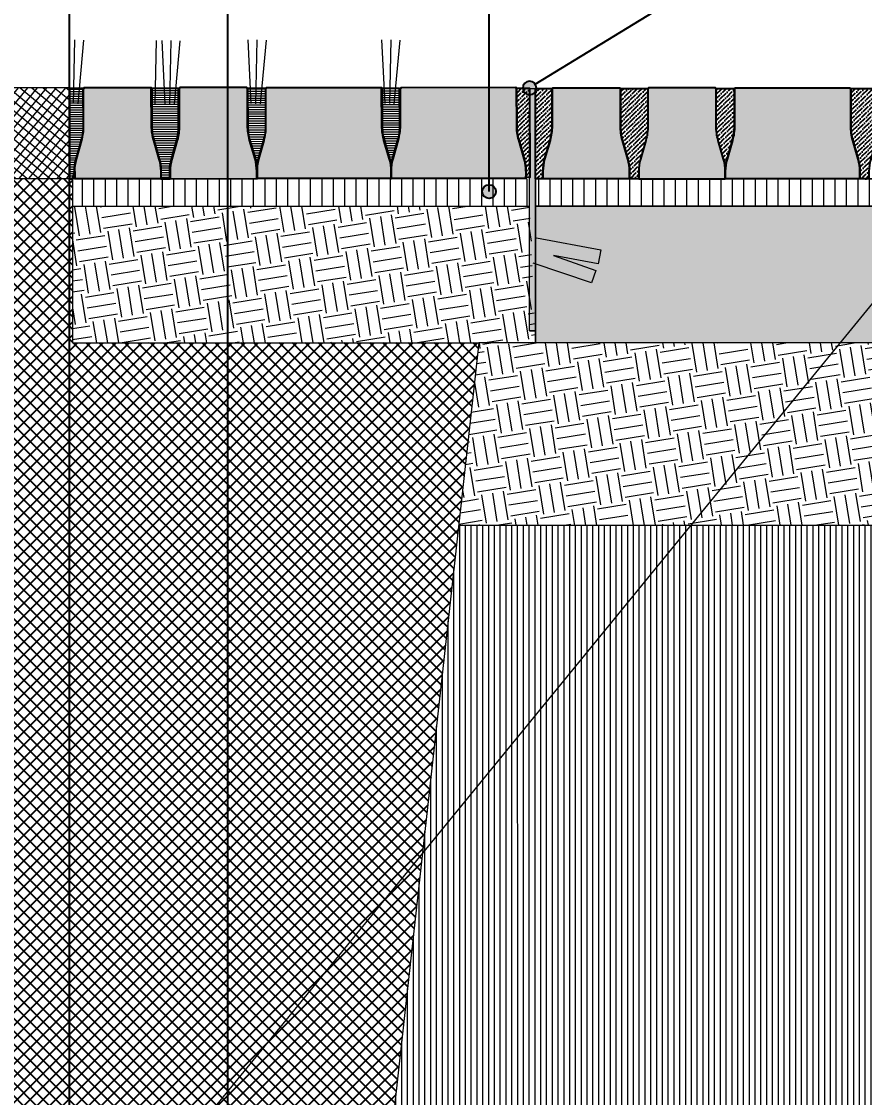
# Model space of a CAD drawing. Header units: metres. Extents: x -325 to 301, y -147 to 149.
# Drawn here: x 60.022 to 60.946, y 16.357 to 17.537 of the extents above; entities that cross this region are included whole.
import ezdxf

# ---------------------------------------------------------------- set-up
doc = ezdxf.new("R2010")
doc.units = ezdxf.units.M
doc.layers.get('Defpoints').update_dxf_attribs({"lineweight": 13})
doc.layers.add('-aux', color=50, linetype='Continuous', plot=False)
doc.layers.add('0-TX-1_25', color=7, linetype='Continuous', true_color=0x3f4f7f)
doc.layers.add('EIT_3 TR sorra', color=7, linetype='Continuous', true_color=0xd8ceb0)
for name, color, linetype, lineweight, true_color in [('03-TR-Paviment_05_Open Joint Precast Pavements', 7, 'Continuous', 5, 0xb3b3b3), ('3- TR terra vegetal', 7, 'Continuous', 0, 0xbea68e), ('3-TR sorra granitica', 7, 'Continuous', 0, 0xf2dac9), ('3-TR tot_u', 7, 'Continuous', 5, 0x787878)]:
    doc.layers.add(name, color=color, linetype=linetype, lineweight=lineweight, true_color=true_color)
for name, color, linetype, lineweight in [('1-CM', 7, 'Continuous', 0), ('1-L-GESPA', 64, 'Continuous', 0), ('2-metall', 5, 'Continuous', 0), ('3-TR Seleccionat', 44, 'Continuous', 0), ('3-TR Tot-u', 37, 'Continuous', 0), ('3-TR-recebo', 252, 'Continuous', 0)]:
    doc.layers.add(name, color=color, linetype=linetype, lineweight=lineweight)
doc.layers.add('1-L- kodolé', color=7, linetype='Continuous')
doc.layers.add('EIT_3 TR terra vegetal', color=45, linetype='Continuous')
doc.styles.get("Standard").update_dxf_attribs({"font": 'arial.ttf'})
doc.dimstyles.new('ISO-25', dxfattribs={"dimtxt": 0.1, "dimasz": 0.1, "dimexe": 0.1, "dimexo": 0.1, "dimgap": 0.1, "dimtad": 1, "dimdec": 0, "dimlfac": 100, "dimzin": 9, "dimtxsty": 'Standard', "dimblk": 'OBLIQUE', "dimcen": 0.1, "dimadec": 0, "dimazin": 0, "dimtfac": 1, "dimtdec": 0, "dimtmove": 0, "dimatfit": 3, "dimldrblk": 'OBLIQUE', "dimfxl": 1, "dimarcsym": 0})
pattern_1 = [(44.43254572231508, (37.50588101708466, -22.18370887877083), (0.001875725221223454, 0.006618718369032534), [0.008532812500000079, -0.001706562500000016, 0, -0.001706562500000016])]

# ---------------------------------------------------------------- blocks, each defined once
blk = doc.blocks.new('_Oblique')
at = {"color": 0, "lineweight": -2}
blk.add_line((-0.499999999995058, -0.4999999998130015), (0.500000000028669, 0.500000000163238), dxfattribs=at)
blk = doc.blocks.new('*D565')
at = {"layer": '0-TX-1_25', "color": 0, "lineweight": -2, "transparency": 16777216}
for p, q in [((61.63263577525849, 17.36427114414182), (61.75763577525849, 17.36427114414182)), ((61.73263577525849, 17.36427114414182), (61.7326357752585, 15.56427113885537)), ((61.6326357752585, 15.56427113885537), (61.7576357752585, 15.56427113885537))]:
    blk.add_line(p, q, dxfattribs=at)
at = {"layer": 'Defpoints', "color": 0, "transparency": 16777216}
for p in [(61.53270197163101, 17.36427114414182), (60.52166587073914, 15.56427113885537), (61.7326357752585, 15.56427113885537)]:
    blk.add_point(p, dxfattribs=at)
at = {"layer": '0-TX-1_25', "color": 0, "lineweight": -2, "transparency": 16777216, "xscale": 0.025, "yscale": 0.025, "zscale": 0.025}
for p, rotation in [((61.73263577525849, 17.36427114414182), 90), ((61.7326357752585, 15.56427113885537), 270)]:
    blk.add_blockref('_Oblique', p, dxfattribs=dict(at, rotation=rotation))
at = {"layer": '0-TX-1_25', "color": 0, "transparency": 16777216, "insert": (61.68976572068823, 16.46427114149857), "char_height": 0.035, "attachment_point": 5, "rotation": 90}
blk.add_mtext('180', dxfattribs=at)
blk = doc.blocks.new('PROFIL 150x1')
at = {"layer": '2-metall'}
blk.add_hatch(color=256, dxfattribs=at).paths.add_polyline_path([(-0.001601699274027979, 0.1500914678908742), (-0.0015560155734331, 0.003040451556444168), (-0.001541800043458608, -0.04672571921701518), (-0.006541800397352304, -0.04672571898417743), (-0.006601699627927005, 0.1500914678908956)])
blk.add_line((-0.006556021049611616, 2.32823538226512e-10), (-0.006556021049611616, 2.32823538226512e-10), dxfattribs=at)
for points in [[(-0.006541800397352304, -0.04672571898417743), (-0.001541800043458608, -0.04672571921701518), (-0.006541800397352304, -0.04672571898417743), (-0.006601699627927005, 0.1500914678908956), (-0.001601699274027979, 0.1500914678908742)], [(-0.0008637240705837712, 0.02882705953712161), (0.0511783968806423, 0.01924550171284523), (0.04907760591341059, 0.007835078885953806), (0.0130003770147642, 0.01447731517296091), (0.04728103350244339, 0.002497628843819655), (0.0437456612100604, -0.007619071064567606), (-0.003682120152738833, 0.008339710580607118)]]:
    blk.add_lwpolyline(points, dxfattribs=at)
blk = doc.blocks.new('POINT')
at = {"layer": '0-TX-1_25'}
h = blk.add_hatch(dxfattribs=at)
h.set_pattern_fill('ANGLE', color=256)
h.set_pattern_definition([(0, (-83.74681484067048, -12.72584030761209), (0, 6.985), [5.08, -1.905]), (90, (-83.74681484067048, -12.72584030761209), (-6.985, 4.277078946022131e-16), [5.08, -1.905])])
edge = h.paths.add_edge_path()
edge.add_arc((0, 0), 0.0075, 0, 360)
h = blk.add_hatch(color=256, dxfattribs=at)
h.dxf.hatch_style = 1
edge = h.paths.add_edge_path()
edge.add_arc((0, 0), 0.0075, 0, 360)
blk.add_circle((0, 0), 0.0075, dxfattribs=at)

msp = doc.modelspace()

# ---------------------------------------------------------------- hatches: boundary and pattern name
at = {"layer": '03-TR-Paviment_05_Open Joint Precast Pavements'}
h = msp.add_hatch(color=256, dxfattribs=at)
h.dxf.hatch_style = 1
edge = h.paths.add_edge_path()
edge.add_line((60.07968482608106, 17.36438126937827), (60.07967815148164, 17.37257704827502))
edge.add_arc((60.12809569160881, 17.37261647786704), 0.04841755618221565, 164.0476405904284, 180.0466597168177, ccw=False)
edge.add_line((60.08154266878914, 17.38592346148504), (60.08747241852662, 17.40666803182049))
edge.add_arc((60.03252843564937, 17.4223735386843), 0.05714459029746129, 344.0476377043027, 360.0466568305857)
edge.add_line((60.08967300700027, 17.42242007239405), (60.08963951713997, 17.46354533302134))
edge.add_line((60.08963951713997, 17.46354533302134), (60.09043672294517, 17.46354598314761))
edge.add_line((60.09043672294517, 17.46354598314761), (60.09043603465035, 17.46439005960846))
edge.add_line((60.09043603465035, 17.46439005960846), (60.16373380572148, 17.46444974783352))
edge.add_line((60.16373380572148, 17.46444974783352), (60.16373449122347, 17.46360566997341))
edge.add_line((60.16373449122347, 17.46360566997341), (60.16453169656072, 17.46360632289326))
edge.add_line((60.16453169656072, 17.46360632289326), (60.16456518595761, 17.42248105947162))
edge.add_arc((60.22170975564946, 17.42252759597907), 0.05714458864068628, 180.0466596370394, 196.0456787633221)
edge.add_line((60.16679142646399, 17.40673262429853), (60.17275495403312, 17.38599773585048))
edge.add_arc((60.12622366523705, 17.37261495345883), 0.04841755571655742, 0.046652596300418736, 16.045671722690315, ccw=False)
edge.add_line((60.17464120490345, 17.37265437703331), (60.17464787903455, 17.36445860139581))
edge.add_line((60.17464787903455, 17.36445860139581), (60.07968482608106, 17.36438126937827))
h = msp.add_hatch(color=256, dxfattribs=at)
h.dxf.hatch_style = 1
edge = h.paths.add_edge_path()
edge.add_line((60.27961092984576, 17.36454407679107), (60.27960425571315, 17.37273985429122))
edge.add_arc((60.23118671203837, 17.37270042620882), 0.04841755972861131, 0.04665792696915724, 16.04567705335799)
edge.add_line((60.27771800344509, 17.38608321403857), (60.27175447681032, 17.4068180987621))
edge.add_arc((60.32667280954314, 17.42261306925444), 0.05714459172141383, 180.0466575090175, 196.045676635299, ccw=False)
edge.add_line((60.26952823676883, 17.42256653486688), (60.26949474597684, 17.46369179595908))
edge.add_line((60.26949474597684, 17.46369179595908), (60.26869754156789, 17.46369114676528))
edge.add_line((60.26869754156789, 17.46369114676528), (60.26869685373948, 17.46453522229519))
edge.add_line((60.26869685373948, 17.46453522229519), (60.19539908406534, 17.46447553407127))
edge.add_line((60.19539908406534, 17.46447553407127), (60.19539977142922, 17.46363145714399))
edge.add_line((60.19539977142922, 17.46363145714399), (60.19460256655232, 17.46363081074378))
edge.add_line((60.19460256655232, 17.46363081074378), (60.19463605594923, 17.42250554732214))
edge.add_arc((60.13749148980227, 17.42245901265829), 0.05714458509429553, -15.952361334817624, 0.046657791464724596, ccw=False)
edge.add_line((60.19243546794011, 17.40675350814594), (60.18650571913771, 17.38600893315464))
edge.add_arc((60.23305874006895, 17.37270194811124), 0.04841755475826248, 164.0476383544275, 180.0466574808155)
edge.add_line((60.1846412013642, 17.3726625204099), (60.18464787642662, 17.36446674477315))
edge.add_line((60.18464787642662, 17.36446674477315), (60.27961092984576, 17.36454407679107))
h = msp.add_hatch(color=256, dxfattribs=at)
h.dxf.hatch_style = 1
edge = h.paths.add_edge_path()
edge.add_line((60.27961092984462, 17.36454407818806), (60.27960425571315, 17.37273985429122))
edge.add_arc((60.32802179299549, 17.37277928010178), 0.04841755333431598, 164.0476361183063, 180.0466552446954, ccw=False)
edge.add_line((60.28146877395271, 17.38608626657068), (60.28739852229209, 17.40683083830197))
edge.add_arc((60.23245453540643, 17.42253634065776), 0.05714459291253637, 344.0476431547718, 360.0466622810536)
edge.add_line((60.28959910936798, 17.42258287980573), (60.28956561857676, 17.4637081399666))
edge.add_line((60.28956561857676, 17.4637081399666), (60.2903628257793, 17.46370878962833))
edge.add_line((60.2903628257793, 17.46370878962833), (60.29036213794977, 17.46455286655523))
edge.add_line((60.29036213794977, 17.46455286655523), (60.41618796794126, 17.4646553331659))
edge.add_line((60.41618796794126, 17.4646553331659), (60.41618865390966, 17.46381125437484))
edge.add_line((60.41618865390966, 17.46381125437484), (60.4169858597118, 17.46381190822639))
edge.add_line((60.4169858597118, 17.46381190822639), (60.41701934957401, 17.42268664527079))
edge.add_arc((60.47416391949731, 17.42273318343516), 0.05714458887349487, 180.0466612981554, 196.0456804244378)
edge.add_line((60.41924559054603, 17.40693821009809), (60.42520911671856, 17.38620332118323))
edge.add_arc((60.37867782909338, 17.37282053050869), 0.04841755688069959, 0.04666239913979098, 16.045681525529915, ccw=False)
edge.add_line((60.42709536991718, 17.37285996236796), (60.42710204358299, 17.36466418626442))
edge.add_line((60.42710204358299, 17.36466418626442), (60.27961092984462, 17.36454407818806))
h = msp.add_hatch(color=256, dxfattribs=at)
h.dxf.hatch_style = 1
edge = h.paths.add_edge_path()
edge.add_line((60.42710204404857, 17.36466418636521), (60.4270953699171, 17.37285996246837))
edge.add_arc((60.47551290719943, 17.37289938827887), 0.04841755333430883, 164.0476361182428, 180.0466552446324, ccw=False)
edge.add_line((60.42895988815667, 17.38620637474783), (60.43488963649604, 17.40695094647912))
edge.add_arc((60.37994564961041, 17.42265644883496), 0.0571445929125149, 344.0476431547175, 360.0466622810002)
edge.add_line((60.43709022357194, 17.42270298798287), (60.4370567327807, 17.46382824814375))
edge.add_line((60.4370567327807, 17.46382824814375), (60.43785393998326, 17.46382889780548))
edge.add_line((60.43785393998326, 17.46382889780548), (60.43785325215372, 17.46467297473238))
edge.add_line((60.43785325215372, 17.46467297473238), (60.56367908214521, 17.46477544134305))
edge.add_line((60.56367908214521, 17.46477544134305), (60.5636797681136, 17.46393136255199))
edge.add_line((60.5636797681136, 17.46393136255199), (60.56447697391577, 17.46393201640354))
edge.add_line((60.56447697391577, 17.46393201640354), (60.56451046377795, 17.42280675344794))
edge.add_arc((60.62165503370127, 17.42285329161236), 0.05714458887350202, 180.0466612982053, 196.0456804244877)
edge.add_line((60.56673670474999, 17.40705831827524), (60.57270023092251, 17.38632342936038))
edge.add_arc((60.52616894329733, 17.37294063868584), 0.04841755688069959, 0.04666239913979098, 16.045681525529915, ccw=False)
edge.add_line((60.57458648412113, 17.37298007054511), (60.57459315778695, 17.36478429444157))
edge.add_line((60.57459315778695, 17.36478429444157), (60.42710204404857, 17.36466418636521))
h = msp.add_hatch(color=256, dxfattribs=at)
h.dxf.hatch_style = 1
edge = h.paths.add_edge_path()
edge.add_line((60.59328316764903, 17.36427113701788), (60.59328316718337, 17.37246691863252))
edge.add_arc((60.64170072336559, 17.37246691998435), 0.04841755618221556, 164.0009824733315, 180.0000015997192, ccw=False)
edge.add_line((60.59515855235976, 17.38581180907054), (60.60110519321633, 17.40655154370902))
edge.add_arc((60.54617401814298, 17.42230178832061), 0.05714459029745467, 344.0009795872418, 359.999998713525)
edge.add_line((60.60331860844043, 17.42230178703753), (60.60331860844043, 17.46342706130085))
edge.add_line((60.60331860844043, 17.46342706130085), (60.60411581451071, 17.46342706223217))
edge.add_line((60.60411581451071, 17.46342706223217), (60.60411581357938, 17.46427113897366))
edge.add_line((60.60411581357938, 17.46427113897366), (60.67741360895333, 17.46427113804234))
edge.add_line((60.67741360895333, 17.46427113804234), (60.67741360709068, 17.46342705990387))
edge.add_line((60.67741360709068, 17.46342705990387), (60.6782108126953, 17.46342706362916))
edge.add_line((60.6782108126953, 17.46342706362916), (60.67821081222964, 17.42230178657187))
edge.add_arc((60.73535540087031, 17.42230178808778), 0.05714458864067497, 180.0000015199217, 195.999020646205)
edge.add_line((60.68042422745374, 17.40655154370902), (60.68637086784464, 17.38581180581091))
edge.add_arc((60.63982869637316, 17.37246692003828), 0.04841755571655446, -5.520878687548247e-06, 15.999013605509106, ccw=False)
edge.add_line((60.68824625208971, 17.37246691537289), (60.68824625208971, 17.36427113701788))
edge.add_line((60.68824625208971, 17.36427113701788), (60.59328316764903, 17.36427113701788))
h = msp.add_hatch(color=256, dxfattribs=at)
h.dxf.hatch_style = 1
edge = h.paths.add_edge_path()
edge.add_line((60.79320933770386, 17.36427113701788), (60.79320933770386, 17.37246691723553))
edge.add_arc((60.74479177797526, 17.37246691739625), 0.04841755972859829, 359.9999998098077, 375.9990189361975)
edge.add_line((60.79133395206181, 17.38581180860487), (60.78538731260223, 17.4065515427777))
edge.add_arc((60.84031848956518, 17.42230178596534), 0.05714459172140343, 179.9999993918654, 195.9990185181483, ccw=False)
edge.add_line((60.78317389784378, 17.42230178657187), (60.78317389691246, 17.46342706130085))
edge.add_line((60.78317389691246, 17.46342706130085), (60.78237669223917, 17.46342706130085))
edge.add_line((60.78237669223917, 17.46342706130085), (60.78237669177351, 17.46427113711102))
edge.add_line((60.78237669177351, 17.46427113711102), (60.70907889779654, 17.46427113804234))
edge.add_line((60.70907889779654, 17.46427113804234), (60.70907889779654, 17.46342706083519))
edge.add_line((60.70907889779654, 17.46342706083519), (60.70828169265759, 17.46342706362916))
edge.add_line((60.70828169265759, 17.46342706362916), (60.70828169219193, 17.42230178657187))
edge.add_arc((60.65113710709764, 17.42230178689666), 0.05714458509429221, 344.00098054806637, 359.99999967434803, ccw=False)
edge.add_line((60.70606827743349, 17.40655154464034), (60.70012163750825, 17.38581180534525))
edge.add_arc((60.74666380662446, 17.37246691483512), 0.0484175547582661, 164.0009802372314, 179.9999993636194)
edge.add_line((60.69824625186619, 17.37246691537289), (60.69824625279752, 17.36427113701788))
edge.add_line((60.69824625279752, 17.36427113701788), (60.79320933770386, 17.36427113701788))
h = msp.add_hatch(color=256, dxfattribs=at)
h.dxf.hatch_style = 1
edge = h.paths.add_edge_path()
edge.add_line((60.79320933770386, 17.36427113841487), (60.79320933770386, 17.37246691723553))
edge.add_arc((60.84162689103817, 17.37246691480815), 0.04841755333431769, 164.000978001127, 179.9999971275153, ccw=False)
edge.add_line((60.79508472381157, 17.38581180674223), (60.80103136327115, 17.4065515427777))
edge.add_arc((60.74610018418575, 17.42230178288461), 0.05714459291252155, 344.0009850376242, 360.0000041639071)
edge.add_line((60.80324477709827, 17.42230178703753), (60.80324477616695, 17.46342706083519))
edge.add_line((60.80324477616695, 17.46342706083519), (60.80404198363421, 17.46342706130085))
edge.add_line((60.80404198363421, 17.46342706130085), (60.80404198316855, 17.464271138508))
edge.add_line((60.80404198316855, 17.464271138508), (60.929867854882, 17.46427114037064))
edge.add_line((60.929867854882, 17.46427114037064), (60.92986785348502, 17.46342706130085))
edge.add_line((60.92986785348502, 17.46342706130085), (60.9306650595553, 17.46342706595746))
edge.add_line((60.9306650595553, 17.46342706595746), (60.9306650595553, 17.42230178936584))
edge.add_arc((60.9878096484288, 17.42230179253853), 0.05714458887350569, 180.0000031810847, 195.999022307368)
edge.add_line((60.93287847524506, 17.40655154650299), (60.93882511423898, 17.38581180813921))
edge.add_arc((60.89228294393165, 17.37246691408269), 0.04841755688070742, 4.282015709122788e-06, 15.999023408403389, ccw=False)
edge.add_line((60.94070050081235, 17.37246691770119), (60.94070050034669, 17.36427113888053))
edge.add_line((60.94070050034669, 17.36427113888053), (60.79320933770386, 17.36427113841487))
at = {"layer": '3- TR terra vegetal'}
h = msp.add_hatch(dxfattribs=at)
h.set_pattern_fill('_USER', color=256, scale=0.0025, angle=-18.20445689477927, style=0, pattern_type=0)
h.set_pattern_definition([(0.07158571544179061, (12.59023360233286, 49.31822610849864), (-3.123515266994169e-06, 0.002499998048729713), [])])
edge = h.paths.add_edge_path()
edge.add_line((60.08022346867244, 17.36427107237629), (60.08015960182991, 17.37246660206816))
edge.add_arc((60.12857569004115, 17.37284391740694), 0.04841755843228265, 164.4474882150199, 180.4465073411309, ccw=False)
edge.add_line((60.08193093452599, 17.38582570262603), (60.08771577065806, 17.40661115402705))
edge.add_arc((60.03266352769869, 17.42193284432039), 0.05714458546793766, 344.4474860637488, 360.4465051899671)
edge.add_line((60.08980637796219, 17.42237816674984), (60.08948586562644, 17.46350568829454))
edge.add_line((60.08948586562644, 17.46350568829454), (60.07431886637814, 17.46334927825606))
edge.add_line((60.07431886637814, 17.46334927825606), (60.07431886637814, 17.42146131165319))
edge.add_line((60.07431886637814, 17.42146131165319), (60.07431886637814, 17.36427113885536))
edge.add_line((60.07431886637814, 17.36427113885536), (60.0774967267141, 17.36427113885536))
edge.add_line((60.0774967267141, 17.36427113885536), (60.08015960322689, 17.37246660486213))
edge.add_line((60.08015960322689, 17.37246660486213), (60.0802234691381, 17.36427107144496))
h = msp.add_hatch(dxfattribs=at)
h.set_pattern_fill('_USER', color=256, scale=0.0025, angle=-18.20445689477927, style=0, pattern_type=0)
h.set_pattern_definition([(0.07158571544179061, (12.39108361048156, 49.31903707288681), (-3.123515266994169e-06, 0.002499998048729713), [])])
edge = h.paths.add_edge_path()
edge.add_line((60.17441350927572, 17.36427113885536), (60.18441320311274, 17.36434906773745))
edge.add_line((60.18441320311274, 17.36434906773745), (60.18434933580454, 17.37254459789499))
edge.add_arc((60.23276542046939, 17.37292191442489), 0.04841755489528284, 164.4474896572124, 180.4465087833238, ccw=False)
edge.add_line((60.18612066803496, 17.38590369752153), (60.19190550509836, 17.40668914799123))
edge.add_arc((60.13685325882543, 17.42201083875023), 0.05714458878502506, 344.4474865047378, 360.4465056309556)
edge.add_line((60.19399611240249, 17.42245616164535), (60.1936756005324, 17.4635836836557))
edge.add_line((60.1936756005324, 17.4635836836557), (60.16360563466321, 17.46334934473514))
edge.add_line((60.16360563466321, 17.46334934473514), (60.16392614839594, 17.4222218213278))
edge.add_arc((60.2210690008569, 17.42266714005264), 0.05714458763646181, 180.4465014584985, 196.4455205848102)
edge.add_line((60.16626223510127, 17.4064893057245), (60.17237031560387, 17.38579653861477))
edge.add_arc((60.12593356195077, 17.37208935431525), 0.04841754838134239, 0.44650832830342324, 16.44552745451631, ccw=False)
edge.add_line((60.17434964010488, 17.37246667040988), (60.17441350927572, 17.36427113885536))
edge.add_line((60.17441350927572, 17.36427113885536), (60.18441320311274, 17.36434906773745))
h = msp.add_hatch(dxfattribs=at)
h.set_pattern_fill('_USER', color=256, scale=0.0025, angle=-18.20445689477927, style=0, pattern_type=0)
h.set_pattern_definition([(0.07158571544179061, (12.39030743460634, 49.31814747522148), (-3.123515266994169e-06, 0.002499998048729713), [])])
edge = h.paths.add_edge_path()
edge.add_line((60.28014963639896, 17.36419243909913), (60.28008576955642, 17.37238796879101))
edge.add_arc((60.32850185776766, 17.37276528412979), 0.04841755843228265, 164.4474882150199, 180.4465073411309, ccw=False)
edge.add_line((60.2818571022525, 17.38574706934887), (60.28764193838458, 17.4065325207499))
edge.add_arc((60.23258969542521, 17.42185421104324), 0.05714458546793766, 344.4474860637488, 360.4465051899671)
edge.add_line((60.28973254568871, 17.42229953347269), (60.28941203335296, 17.46342705501738))
edge.add_line((60.28941203335296, 17.46342705501738), (60.26934176411476, 17.46327064497891))
edge.add_line((60.26934176411476, 17.46327064497891), (60.2696622764505, 17.4221431225029))
edge.add_arc((60.32680513126673, 17.42258844596524), 0.05714459002858065, 180.4465061899902, 196.4455253163019)
edge.add_line((60.27199836455281, 17.40641060643393), (60.27810644552108, 17.38571783978987))
edge.add_arc((60.23166969233364, 17.37201065217678), 0.04841754887281242, 0.44651224504997344, 16.445531371262916, ccw=False)
edge.add_line((60.28008577095341, 17.37238797158498), (60.28014963686462, 17.36419243816781))
h = msp.add_hatch(dxfattribs=at)
h.set_pattern_fill('_USER', color=256, scale=0.0025, angle=-18.20445689477927, style=0, pattern_type=0)
h.set_pattern_definition([(0.07158571544179061, (12.2435893134726, 49.31822617011639), (-3.123515266994169e-06, 0.002499998048729713), [])])
edge = h.paths.add_edge_path()
edge.add_line((60.4268677575327, 17.36427113399404), (60.42680389069017, 17.37246666368592))
edge.add_arc((60.47521997890141, 17.3728439790247), 0.04841755843228265, 164.4474882150199, 180.4465073411309, ccw=False)
edge.add_line((60.42857522338625, 17.38582576424378), (60.43436005951833, 17.40661121564481))
edge.add_arc((60.37930781655896, 17.42193290593815), 0.05714458546793766, 344.4474860637488, 360.4465051899671)
edge.add_line((60.43645066682245, 17.4223782283676), (60.4361301544867, 17.46350574991229))
edge.add_line((60.4361301544867, 17.46350574991229), (60.4160598852485, 17.46334933987382))
edge.add_line((60.4160598852485, 17.46334933987382), (60.41638039758425, 17.4222218173978))
edge.add_arc((60.47352325240048, 17.42266714086015), 0.05714459002858065, 180.4465061899902, 196.4455253163019)
edge.add_line((60.41871648568656, 17.40648930132884), (60.42482456665482, 17.38579653468478))
edge.add_arc((60.37838781346738, 17.37208934707169), 0.04841754887281242, 0.44651224504997344, 16.445531371262916, ccw=False)
edge.add_line((60.42680389208715, 17.37246666647989), (60.42686775799837, 17.36427113306272))
at = {"layer": '3-TR Seleccionat'}
h = msp.add_hatch(dxfattribs=at)
h.set_pattern_fill('ANSI31', color=256, scale=0.002, angle=225, style=0)
h.set_pattern_definition([(270, (441135.4898895554, -650819.6021622175), (-0.00635, -1.734723475976807e-18), [])])
h.paths.add_polyline_path([(60.52180180626327, 14.41257903315763), (60.32221376611822, 15.36427113885536), (59.56642396737379, 15.36427113885536), (59.38266825356121, 16.98427083487943), (58.53270197163095, 16.98427061816373), (58.532701971631, 14.41257903387647)])
h.paths.add_polyline_path([(60.50100650348233, 16.9842711200621), (60.32221376611822, 15.36427113885536), (60.5230797015284, 14.41257903356623), (61.53270192698172, 14.41257903346787), (61.53270201628024, 16.98427133807399)])
at = {"layer": '3-TR sorra granitica'}
h = msp.add_hatch(dxfattribs=at)
h.set_pattern_fill('LINE', color=256, scale=0.09999999999999998, angle=54.35352778411538, style=0)
h.set_pattern_definition([(90.00000002286345, (81.80115206051148, 225.519919708457), (-0.0125, -4.988090669677536e-12), [])])
h.paths.add_polyline_path([(61.53270197163094, 17.36427133883645), (61.53270197163094, 17.33427133807398), (60.07749672648127, 17.33427114714821), (60.07749672694693, 17.36427131676314)])
at = {"layer": '3-TR Tot-u'}
h = msp.add_hatch(dxfattribs=at)
h.set_pattern_fill('EARTH', color=256, scale=0.005, angle=-80.8247561036608)
h.set_pattern_definition([(279.1752438963392, (-140.939179341122, -31.98841789999635), (0.03640645211205976, -0.02628108149624554), [0.03175, -0.03175]), (279.1752438963392, (-140.9274254285705, -31.98651939300589), (0.03640645211205976, -0.02628108149624554), [0.03175, -0.03175]), (279.1752438963392, (-140.9156715160189, -31.98462088601542), (0.03640645211205976, -0.02628108149624554), [0.03175, -0.03175]), (9.175243896339197, (-140.9111207095049, -31.98790602120245), (0.02628108149624554, 0.03640645211205976), [0.03175, -0.03175]), (9.175243896339197, (-140.9092222025145, -31.99965993375402), (0.02628108149624554, 0.03640645211205976), [0.03175, -0.03175]), (9.175243896339197, (-140.907323695524, -32.01141384630557), (0.02628108149624554, 0.03640645211205976), [0.03175, -0.03175])])
h.paths.add_polyline_path([(60.39443024121023, 17.1842714149396), (60.58531886858863, 17.1842711256909), (60.57856135325682, 17.3342711364159), (60.0774967267141, 17.33427113885536), (60.0774967267141, 17.18427113707796)])
h = msp.add_hatch(dxfattribs=at)
h.set_pattern_fill('EARTH', color=256, scale=0.005, angle=-80.8247561036608)
h.set_pattern_definition([(279.1752438963392, (-140.5758300875306, -32.1884179170122), (0.03640645211205976, -0.02628108149624554), [0.03175, -0.03175]), (279.1752438963392, (-140.564076174979, -32.18651941002175), (0.03640645211205976, -0.02628108149624554), [0.03175, -0.03175]), (279.1752438963392, (-140.5523222624275, -32.18462090303127), (0.03640645211205976, -0.02628108149624554), [0.03175, -0.03175]), (9.175243896339197, (-140.5477714559134, -32.1879060382183), (0.02628108149624554, 0.03640645211205976), [0.03175, -0.03175]), (9.175243896339197, (-140.545872948923, -32.19965995076987), (0.02628108149624554, 0.03640645211205976), [0.03175, -0.03175]), (9.175243896339197, (-140.5439744419325, -32.21141386332143), (0.02628108149624554, 0.03640645211205976), [0.03175, -0.03175])])
h.paths.add_polyline_path([(60.7577794948017, 16.98427139792375), (61.53270203538042, 16.98427155045707), (61.53270190788146, 17.18427112569092), (60.52307970152974, 17.1842711256909), (60.50100651585782, 16.9842711200621)])
at = {"layer": '3-TR tot_u'}
h = msp.add_hatch(dxfattribs=at)
h.set_pattern_fill('AR-CONC', color=256, scale=0.0002, angle=90.26641431039367)
h.set_pattern_definition([(140.2664143103937, (-4.286128233176228, -4.596159092687426), (0.003018358551071247, 0.03645136258436954), [0.00381, -0.04191]), (85.26641431039367, (-4.286128233176228, -4.596159092687426), (-0.03817818106754276, -0.007226282933233686), [0.003048, -0.033528116834]), (190.7178590103937, (-4.285876703977277, -4.593121488891931), (-0.03515982095845395, 0.02922507956224307), [0.00323800176, -0.03561804892000001]), (136.4506143103937, (-4.296288123343249, -4.596206334555202), (0.00815628255818146, 0.05425431968784703), [0.005715, -0.062865]), (186.9019719203937, (-4.295608438576886, -4.591685145288121), (-0.04970546584793135, 0.04725021761608914), [0.004857004628, -0.053427121632]), (81.45056548039366, (-4.296288123343249, -4.596206334555202), (-0.04970546584550613, 0.04725021761879526), [0.004571993414, -0.050291946384]), (111.2664143103937, (-4.293771771735382, -4.591114579004747), (0.02031182351307306, 0.03041765279537408), [0.00381, -0.04191]), (56.2664143103937, (-4.293771771735382, -4.591114579004747), (-0.03689466829018208, 0.01218898497184377), [0.003048, -0.033528]), (161.7178593103937, (-4.292079119765739, -4.588579774606238), (-0.01658284496692729, 0.04260663769872181), [0.003238001759999999, -0.03561798751999998]), (127.7664143103937, (-4.286128233176228, -4.596159092687426), (-0.01691369723239765, 0.0005390813352213942), [0, -0.0331216, 0, -0.034036, 0, -0.033655]), (97.76641431039367, (-4.286128233176228, -4.596159092687426), (-0.02009803784807661, 0.01327062430379522), [0, -0.0194056, 0, -0.0323596, 0, -0.012827]), (57.76641431039366, (-4.286075558493658, -4.607487370223654), (0.001019642850235293, 0.02712315336894964), [0, -0.0127, 0, -0.039624, 0, -0.052578]), (47.76641431039366, (-4.28605193755977, -4.612567315307165), (-0.005222997154178432, 0.02960187044262312), [0, -0.01651, 0, -0.0263144, 0, -0.037338])])
h.paths.add_polyline_path([(60.75777940554968, 17.18427118554067), (61.53270199075439, 17.18427133807399), (61.53270195250751, 17.33427133859488), (60.58531886858863, 17.33427114714821), (60.58531886858864, 17.29122440306556), (60.58531887211301, 17.18427115481492)])
at = {"layer": '3-TR-recebo'}
h = msp.add_hatch(dxfattribs=at)
h.set_pattern_fill('_USER', color=256, scale=0.007999999999999995, angle=230.5314970636029, style=0, double=1, pattern_type=0)
h.set_pattern_definition([(230.5314970636029, (63.35905662854951, 17.36805086289668), (0.006175793091558681, -0.005085231527694297), []), (320.5314970636028, (63.35905662854951, 17.36805086289668), (0.005085231527694298, 0.00617579309155868), [])])
h.paths.add_polyline_path([(59.81431886711387, 17.46427113885536), (59.81431886711387, 17.36427113885536), (60.07468432777634, 17.36511539468332), (60.07431886637814, 17.46427113885536)])
at = {"layer": 'EIT_3 TR sorra'}
h = msp.add_hatch(dxfattribs=at)
h.set_pattern_fill('ANSI36', color=256, scale=0.00107500000000001, angle=-0.5674542776849184, style=0, double=1)
h.set_pattern_definition([(44.43254572231508, (37.72473143740702, -22.18370888458863), (0.001875725221223454, 0.006618718369032534), [0.008532812500000079, -0.001706562500000016, 0, -0.001706562500000016])])
edge = h.paths.add_edge_path()
edge.add_line((60.57459315877252, 17.36478079675888), (60.57459212339002, 17.36605461362484))
edge.add_arc((60.51632071404842, 17.37083559126886), 0.05846721212687489, 355.3095755364386, 375.357326435633)
edge.add_line((60.57270023284055, 17.38631993028146), (60.56673670620235, 17.40705481919594))
edge.add_arc((60.62165503727882, 17.42284978945407), 0.05714459006485213, 180.0466577424311, 196.0456768686486, ccw=False)
edge.add_line((60.56451046616127, 17.42280325483507), (60.56447697391927, 17.46393201211218))
edge.add_line((60.56447697391927, 17.46393201211218), (60.57871484155564, 17.46394566780583))
edge.add_line((60.57871484155564, 17.46394566780583), (60.57874858286884, 17.42251137744289))
edge.add_line((60.57874858286884, 17.42251137744289), (60.57876140579786, 17.40676483666035))
edge.add_line((60.57876140579786, 17.40676483666035), (60.5787947861743, 17.36577377620057))
edge.add_line((60.5787947861743, 17.36577377620057), (60.57459212292397, 17.36605461409012))
edge.add_line((60.57459212292397, 17.36605461409012), (60.57459315830724, 17.36478079629283))
h = msp.add_hatch(dxfattribs=at)
h.set_pattern_fill('ANSI36', color=256, scale=0.00107500000000001, angle=-0.5674542776849184, style=0, double=1)
h.set_pattern_definition(pattern_1)
edge = h.paths.add_edge_path()
edge.add_line((60.59328316764903, 17.36426763710765), (60.58531886858863, 17.36426763757331))
edge.add_line((60.58531886858863, 17.36426763757331), (60.58531886858871, 17.46342706106802))
edge.add_line((60.58531886858871, 17.46342706106802), (60.60331860750919, 17.46342706153369))
edge.add_line((60.60331860750919, 17.46342706153369), (60.60331860750911, 17.42229828619597))
edge.add_arc((60.54617402218209, 17.42229828817753), 0.05714458532701631, 344.0009788868875, 359.99999801319916, ccw=False)
edge.add_line((60.601105192285, 17.40654804426444), (60.59515855235976, 17.38580830543501))
edge.add_arc((60.64170071484939, 17.37246341585613), 0.0484175481316738, 164.0009791352198, 179.9999982614336)
edge.add_line((60.59328316671771, 17.3724634173253), (60.59328316764903, 17.36426763710765))
edge.add_line((60.59328316764903, 17.36426763710765), (60.58531886858863, 17.36426763757331))
h = msp.add_hatch(dxfattribs=at)
h.set_pattern_fill('ANSI36', color=256, scale=0.00107500000000001, angle=-0.5674542776849184, style=0, double=1)
h.set_pattern_definition(pattern_1)
edge = h.paths.add_edge_path()
edge.add_line((60.69824625372884, 17.36426763757331), (60.688246255815, 17.36426763664199))
edge.add_line((60.688246255815, 17.36426763664199), (60.68824625441802, 17.37246341592831))
edge.add_arc((60.6398286984678, 17.37246341893681), 0.04841755595021633, 359.9999964398397, 375.999015565951)
edge.add_line((60.68637086970729, 17.38580830636633), (60.68042423071337, 17.40654804379878))
edge.add_arc((60.73535540601978, 17.42229828675363), 0.05714459006485122, 179.9999996253441, 195.9990187515631, ccw=False)
edge.add_line((60.67821081595493, 17.42229828712729), (60.67821081548928, 17.46342706409482))
edge.add_line((60.67821081548928, 17.46342706409482), (60.70828169405459, 17.4634270631635))
edge.add_line((60.70828169405459, 17.4634270631635), (60.70828169358892, 17.42229828619597))
edge.add_arc((60.65113710021083, 17.4222982853566), 0.05714459337808365, -15.999018284715419, 8.415955790042062e-07, ccw=False)
edge.add_line((60.70606827883047, 17.40654804193614), (60.70012163890523, 17.38580830496935))
edge.add_arc((60.74666380305163, 17.37246341515764), 0.04841754978845337, 164.0009794107443, 179.999998536958)
edge.add_line((60.69824625326318, 17.37246341639397), (60.69824625372884, 17.36426763757331))
edge.add_line((60.69824625372884, 17.36426763757331), (60.688246255815, 17.36426763664199))
h = msp.add_hatch(dxfattribs=at)
h.set_pattern_fill('ANSI36', color=256, scale=0.00107500000000001, angle=-0.5674542776849184, style=0, double=1)
h.set_pattern_definition(pattern_1)
edge = h.paths.add_edge_path()
edge.add_line((60.79320933910084, 17.36426764176426), (60.79320933816952, 17.37246342011926))
edge.add_arc((60.74479178576569, 17.37246342431888), 0.04841755240382657, 359.9999950303082, 375.9990141564199)
edge.add_line((60.79133395392445, 17.38580830962596), (60.78538731446487, 17.40654804798973))
edge.add_arc((60.84031848977128, 17.42229829094458), 0.05714459006485122, 179.9999996253441, 195.9990187515631, ccw=False)
edge.add_line((60.78317389970643, 17.42229829131825), (60.78317390017212, 17.46342706223218))
edge.add_line((60.78317390017212, 17.46342706223218), (60.80324477989227, 17.46342706036953))
edge.add_line((60.80324477989227, 17.46342706036953), (60.80324477756393, 17.42229829085258))
edge.add_arc((60.74610018441868, 17.42229828835643), 0.05714459314525305, -15.999016623552507, 2.5027583774317463e-06, ccw=False)
edge.add_line((60.80103136327115, 17.40654804659275), (60.79508472288025, 17.38580830776332))
edge.add_arc((60.84162688228915, 17.37246342030687), 0.04841754458529162, 164.0009805447489, 179.9999996709608)
edge.add_line((60.79320933770386, 17.37246342058492), (60.79320933863518, 17.3642676412986))
h = msp.add_hatch(dxfattribs=at)
h.set_pattern_fill('ANSI36', color=256, scale=0.00107500000000001, angle=-0.5674542776849184, style=0, double=1)
h.set_pattern_definition(pattern_1)
edge = h.paths.add_edge_path()
edge.add_line((60.95070050058884, 17.3642676496805), (60.94070050174368, 17.36426765014616))
edge.add_line((60.94070050174368, 17.36426765014616), (60.94070050127802, 17.37246342803551))
edge.add_arc((60.8922829481757, 17.37246342726479), 0.04841755310231832, 9.120436731255395e-07, 15.99902003815541)
edge.add_line((60.93882511563596, 17.3858083175422), (60.93287847571072, 17.40654805730296))
edge.add_arc((60.98780964816923, 17.42229829647858), 0.05714458628563054, 179.9999967699111, 195.9990158961306, ccw=False)
edge.add_line((60.9306650618836, 17.42229829970015), (60.93066506141793, 17.46342706642313))
edge.add_line((60.93066506141793, 17.46342706642313), (60.96073593951758, 17.4634270654918))
edge.add_line((60.96073593951758, 17.4634270654918), (60.96073593951759, 17.42229829923449))
edge.add_arc((60.90359134922024, 17.42229830051755), 0.05714459029735509, 344.00097958722813, 359.99999871353924, ccw=False)
edge.add_line((60.95852252429349, 17.40654805590598), (60.95257588529957, 17.38580831707654))
edge.add_arc((60.99911804921314, 17.37246342560805), 0.04841755002128424, 164.0009774501644, 179.9999965763781)
edge.add_line((60.95070049919185, 17.37246342850117), (60.95070050058884, 17.3642676496805))
edge.add_line((60.95070050058884, 17.3642676496805), (60.94070050174368, 17.36426765014616))
at = {"layer": 'EIT_3 TR terra vegetal'}
h = msp.add_hatch(dxfattribs=at)
h.set_pattern_fill('_USER', color=256, scale=0.01, angle=45.00000000000005, style=0, double=1, pattern_type=0)
h.set_pattern_definition([(45.00000000000005, (-209.4259393701689, 49.24216142103413), (-0.007071067811865481, 0.007071067811865469), []), (135.0000000000001, (-209.4259393701689, 49.24216142103413), (-0.00707106781186547, -0.007071067811865481), [])])
h.paths.add_polyline_path([(60.52307970153358, 17.1842711256909), (60.07749672671412, 17.18427113885536), (60.0774967267141, 17.36427113884497), (59.81431886711388, 17.36427113883743), (59.8143188671139, 17.18427124949522), (59.36592347508667, 17.18427083060936), (59.54439094251168, 15.56427113885536), (60.34489966096913, 15.56427113885536)])

# ---------------------------------------------------------------- linework, layer by layer
at = {"layer": '-aux'}
for points in [[(60.0802234691381, 17.36427107144496), (60.08022346867244, 17.36427107237629), (60.08015960182991, 17.37246660206816, -0.06992251114754273), (60.08193093452599, 17.38582570262603), (60.08771577065806, 17.40661115402705, 0.06992251114800961), (60.08980637796219, 17.42237816674984), (60.08948586562644, 17.46350568829454), (60.07431886637814, 17.46334927825606), (60.07431886637814, 17.42146131165319), (60.07431886637814, 17.36427113885536), (60.0774967267141, 17.36427113885536), (60.08015960322689, 17.37246660486213), (60.0802234691381, 17.36427107144496), (60.08022346867244, 17.36427107237629)], [(60.17441350927572, 17.36427113885536), (60.18441320311274, 17.36434906773745), (60.18434933580454, 17.37254459789499, -0.06992251114754273), (60.18612066803496, 17.38590369752153), (60.19190550509836, 17.40668914799123, 0.06992251114800961), (60.19399611240249, 17.42245616164535), (60.1936756005324, 17.4635836836557), (60.16360563466321, 17.46334934473514), (60.16392614839594, 17.4222218213278, 0.0699225111484148), (60.16626223510127, 17.4064893057245), (60.17237031560387, 17.38579653861477, -0.06992251114798485), (60.17434964010488, 17.37246667040988), (60.17441350927572, 17.36427113885536), (60.18441320311274, 17.36434906773745)], [(60.28014963686462, 17.36419243816781), (60.28014963639896, 17.36419243909913), (60.28008576955642, 17.37238796879101, -0.06992251114754273), (60.2818571022525, 17.38574706934887), (60.28764193838458, 17.4065325207499, 0.06992251114800961), (60.28973254568871, 17.42229953347269), (60.28941203335296, 17.46342705501738), (60.26934176411476, 17.46327064497891), (60.2696622764505, 17.4221431225029, 0.0699225111484148), (60.27199836455281, 17.40641060643393), (60.27810644552108, 17.38571783978987, -0.06992251114798485), (60.28008577095341, 17.37238797158498), (60.28014963686462, 17.36419243816781), (60.28014963639896, 17.36419243909913)], [(60.42686775799837, 17.36427113306272), (60.4268677575327, 17.36427113399404), (60.42680389069017, 17.37246666368592, -0.06992251114754273), (60.42857522338625, 17.38582576424378), (60.43436005951833, 17.40661121564481, 0.06992251114800961), (60.43645066682245, 17.4223782283676), (60.4361301544867, 17.46350574991229), (60.4160598852485, 17.46334933987382), (60.41638039758425, 17.4222218173978, 0.0699225111484148), (60.41871648568656, 17.40648930132884), (60.42482456665482, 17.38579653468478, -0.06992251114798485), (60.42680389208715, 17.37246666647989), (60.42686775799837, 17.36427113306272), (60.4268677575327, 17.36427113399404)], [(60.57459315830724, 17.36478079629283), (60.57459315877252, 17.36478079675888), (60.57459212339002, 17.36605461362484, 0.08769861474528375), (60.57270023284055, 17.38631993028146), (60.56673670620235, 17.40705481919594, -0.06992251114800961), (60.56451046616127, 17.42280325483507), (60.56447697391927, 17.46393201211218), (60.57871484155564, 17.46394566780583), (60.57874858286884, 17.42251137744289), (60.57876140579786, 17.40676483666035), (60.5787947861743, 17.36577377620057), (60.57459212292397, 17.36605461409012), (60.57459315830724, 17.36478079629283), (60.57459315877252, 17.36478079675888)], [(60.59328316764903, 17.36426763710765), (60.58531886858863, 17.36426763757331), (60.58531886858871, 17.46342706106802), (60.60331860750919, 17.46342706153369), (60.60331860750911, 17.42229828619597, -0.0699225111484148), (60.601105192285, 17.40654804426444), (60.59515855235976, 17.38580830543501, 0.06992251114798485), (60.59328316671771, 17.3724634173253), (60.59328316764903, 17.36426763710765), (60.58531886858863, 17.36426763757331)], [(60.69824625372884, 17.36426763757331), (60.688246255815, 17.36426763664199), (60.68824625441802, 17.37246341592831, 0.06992251114754273), (60.68637086970729, 17.38580830636633), (60.68042423071337, 17.40654804379878, -0.06992251114800961), (60.67821081595493, 17.42229828712729), (60.67821081548928, 17.46342706409482), (60.70828169405459, 17.4634270631635), (60.70828169358892, 17.42229828619597, -0.0699225111484148), (60.70606827883047, 17.40654804193614), (60.70012163890523, 17.38580830496935, 0.06992251114798485), (60.69824625326318, 17.37246341639397), (60.69824625372884, 17.36426763757331), (60.688246255815, 17.36426763664199)], [(60.79320933863518, 17.3642676412986), (60.79320933910084, 17.36426764176426), (60.79320933816952, 17.37246342011926, 0.06992251114754273), (60.79133395392445, 17.38580830962596), (60.78538731446487, 17.40654804798973, -0.06992251114800961), (60.78317389970643, 17.42229829131825), (60.78317390017212, 17.46342706223218), (60.80324477989227, 17.46342706036953), (60.80324477756393, 17.42229829085258, -0.0699225111484148), (60.80103136327115, 17.40654804659275), (60.79508472288025, 17.38580830776332, 0.06992251114798485), (60.79320933770386, 17.37246342058492), (60.79320933863518, 17.3642676412986), (60.79320933910084, 17.36426764176426)], [(60.95070050058884, 17.3642676496805), (60.94070050174368, 17.36426765014616), (60.94070050127802, 17.37246342803551, 0.06992251114754273), (60.93882511563596, 17.3858083175422), (60.93287847571072, 17.40654805730296, -0.06992251114800961), (60.9306650618836, 17.42229829970015), (60.93066506141793, 17.46342706642313), (60.96073593951758, 17.4634270654918), (60.96073593951759, 17.42229829923449, -0.0699225111484148), (60.95852252429349, 17.40654805590598), (60.95257588529957, 17.38580831707654, 0.06992251114798485), (60.95070049919185, 17.37246342850117), (60.95070050058884, 17.3642676496805), (60.94070050174368, 17.36426765014616)]]:
    msp.add_lwpolyline(points, format="xyb", dxfattribs=at)
at = {"layer": '0-TX-1_25'}
for points in [[(60.07447187868159, 15.47827352584202), (60.07447187868159, 18.00853384998603)], [(60.24774599046405, 15.56427113885536), (60.24774599046407, 18.00853384998145)], [(60.53428332787028, 17.35039535436423), (60.53428332787028, 18.00853384997975)], [(60.58490806548241, 17.46817626140111), (60.79387536933494, 17.5960091323731), (60.79387536933494, 18.00853384999001)]]:
    msp.add_lwpolyline(points, dxfattribs=at)
at = {"layer": '1-CM'}
msp.add_line((61.53270197163094, 17.18427112569092), (60.52307970152974, 17.1842711256909), dxfattribs=at)
at = {"layer": '1-CM', "color": 244, "true_color": 0x991b1e}
msp.add_lwpolyline([(58.24762326640598, 13.91741362296443), (61.87255328242759, 18.35089654310786)], dxfattribs=at)
at = {"layer": '1-CM'}
for points in [[(60.07447187868159, 17.46427113885536), (59.81431886711387, 17.46427113885536)], [(60.57431886637814, 17.36427113885536), (59.31431886711387, 17.36427113885536)], [(60.44010565220371, 17.36427113885536), (59.57511515516062, 17.36427113885536)], [(60.0774967267141, 17.36427113885536), (60.0774967267141, 17.33427113885536), (60.57856135325683, 17.3342711364159)], [(61.26693576348943, 17.36427133883645), (60.58531886905429, 17.36427131676314), (60.58531886858863, 17.34427113871416), (60.58531886858863, 17.34427113859775), (60.58531886858863, 17.33427114714821), (61.26693576348943, 17.33427133807401)], [(60.58531886858863, 17.36426763757331), (60.58531886858863, 17.1842711256909)], [(60.0774967267141, 17.33427113885536), (60.0774967267141, 17.18427113885536), (60.52307968181198, 17.1842711256909)], [(61.53270197163094, 17.18427138315037), (60.58531886858863, 17.18427115481491), (60.58531886858863, 17.29122440306554), (60.58531886858863, 17.33427114714821), (61.53270197163094, 17.33427138379426)], [(60.52307968181198, 17.18427112569089), (60.32221376611822, 15.36427113885536)], [(60.50100650348233, 16.9842711200621), (61.53270197163096, 16.98427112006212)]]:
    msp.add_lwpolyline(points, dxfattribs=at)
msp.add_lwpolyline([(61.53270197163094, 17.36427133883645), (61.53270197163094, 17.33427133807398), (60.58531886858863, 17.33427114714821), (60.58531886858863, 17.34427113871416), (60.58531886858863, 17.34427113871416), (60.58531886905429, 17.36427131676314)], close=True, dxfattribs=at)
at = {"layer": '1-L- kodolé'}
for points in [[(60.07968482608106, 17.36438126937827), (60.07967815148164, 17.37257704827502, -0.06992251114875708), (60.08154266878914, 17.38592346148504), (60.08747241852662, 17.40666803182049, 0.0699225111482901), (60.08967300700027, 17.42242007239405), (60.08963951713997, 17.46354533302134), (60.09043672294517, 17.46354598314761), (60.09043603465035, 17.46439005960846), (60.16373380572148, 17.46444974783352), (60.16373449122347, 17.46360566997341), (60.16453169656072, 17.46360632289326), (60.16456518595761, 17.42248105947162, 0.0699225111482901), (60.16679142646399, 17.40673262429853), (60.17275495403312, 17.38599773585048, -0.06992251114875708), (60.17464120490345, 17.37265437703331), (60.17464787903455, 17.36445860139581)], [(60.27961092984576, 17.36454407679107), (60.27960425571315, 17.37273985429122, 0.06992251114875708), (60.27771800344509, 17.38608321403857), (60.27175447681032, 17.4068180987621, -0.0699225111482901), (60.26952823676883, 17.42256653486688), (60.26949474597684, 17.46369179595908), (60.26869754156789, 17.46369114676528), (60.26869685373948, 17.46453522229519), (60.19539908406534, 17.46447553407127), (60.19539977142922, 17.46363145714399), (60.19460256655232, 17.46363081074378), (60.19463605594923, 17.42250554732214, -0.0699225111482901), (60.19243546794011, 17.40675350814594), (60.18650571913771, 17.38600893315464, 0.06992251114875708), (60.1846412013642, 17.3726625204099), (60.18464787642662, 17.36446674477315)], [(60.27961092984462, 17.36454407818806), (60.27960425571315, 17.37273985429122, -0.06992251114875708), (60.28146877395271, 17.38608626657068), (60.28739852229209, 17.40683083830197, 0.0699225111482901), (60.28959910936798, 17.42258287980573), (60.28956561857676, 17.4637081399666), (60.2903628257793, 17.46370878962833), (60.29036213794977, 17.46455286655523), (60.41618796794126, 17.4646553331659), (60.41618865390966, 17.46381125437484), (60.4169858597118, 17.46381190822639), (60.41701934957401, 17.42268664527079, 0.0699225111482901), (60.41924559054603, 17.40693821009809), (60.42520911671856, 17.38620332118323, -0.06992251114875708), (60.42709536991718, 17.37285996236796), (60.42710204358299, 17.36466418626442)], [(60.42710204404857, 17.36466418636521), (60.4270953699171, 17.37285996246837, -0.06992251114875708), (60.42895988815667, 17.38620637474783), (60.43488963649604, 17.40695094647912, 0.0699225111482901), (60.43709022357194, 17.42270298798287), (60.4370567327807, 17.46382824814375), (60.43785393998326, 17.46382889780548), (60.43785325215372, 17.46467297473238), (60.56367908214521, 17.46477544134305), (60.5636797681136, 17.46393136255199), (60.56447697391577, 17.46393201640354), (60.56451046377795, 17.42280675344794, 0.0699225111482901), (60.56673670474999, 17.40705831827524), (60.57270023092251, 17.38632342936038, -0.06992251114875708), (60.57458648412113, 17.37298007054511), (60.57459315778695, 17.36478429444157)], [(60.59328316764903, 17.36427113701788), (60.59328316718337, 17.37246691863252, -0.06992251114875708), (60.59515855235976, 17.38581180907054), (60.60110519321633, 17.40655154370902, 0.0699225111482901), (60.60331860844043, 17.42230178703753), (60.60331860844043, 17.46342706130085), (60.60411581451071, 17.46342706223217), (60.60411581357938, 17.46427113897366), (60.67741360895333, 17.46427113804234), (60.67741360709068, 17.46342705990387), (60.6782108126953, 17.46342706362916), (60.67821081222964, 17.42230178657187, 0.0699225111482901), (60.68042422745374, 17.40655154370902), (60.68637086784464, 17.38581180581091, -0.06992251114875708), (60.68824625208971, 17.37246691537289), (60.68824625208971, 17.36427113701788)], [(60.79320933770386, 17.36427113701788), (60.79320933770386, 17.37246691723553, 0.06992251114875708), (60.79133395206181, 17.38581180860487), (60.78538731260223, 17.4065515427777, -0.0699225111482901), (60.78317389784378, 17.42230178657187), (60.78317389691246, 17.46342706130085), (60.78237669223917, 17.46342706130085), (60.78237669177351, 17.46427113711102), (60.70907889779654, 17.46427113804234), (60.70907889779654, 17.46342706083519), (60.70828169265759, 17.46342706362916), (60.70828169219193, 17.42230178657187, -0.0699225111482901), (60.70606827743349, 17.40655154464034), (60.70012163750825, 17.38581180534525, 0.06992251114875708), (60.69824625186619, 17.37246691537289), (60.69824625279752, 17.36427113701788)], [(60.79320933770386, 17.36427113841487), (60.79320933770386, 17.37246691723553, -0.06992251114875708), (60.79508472381157, 17.38581180674223), (60.80103136327115, 17.4065515427777, 0.0699225111482901), (60.80324477709827, 17.42230178703753), (60.80324477616695, 17.46342706083519), (60.80404198363421, 17.46342706130085), (60.80404198316855, 17.464271138508), (60.929867854882, 17.46427114037064), (60.92986785348502, 17.46342706130085), (60.9306650595553, 17.46342706595746), (60.9306650595553, 17.42230178936584, 0.0699225111482901), (60.93287847524506, 17.40655154650299), (60.93882511423898, 17.38581180813921, -0.06992251114875708), (60.94070050081235, 17.37246691770119), (60.94070050034669, 17.36427113888053)]]:
    msp.add_lwpolyline(points, format="xyb", close=True, dxfattribs=at)
at = {"layer": '1-L-GESPA'}
for points in [[(60.07982769895341, 17.51672142761177), (60.07834156796332, 17.44681536749355)], [(60.08982543794434, 17.51650888676173), (60.08334043769162, 17.44670909706852)], [(60.16943813867863, 17.51623284915938), (60.16795200722288, 17.44632678810983)], [(60.17543678458776, 17.51610532455623), (60.17894952332597, 17.44609298795938)], [(60.18543452497568, 17.51589277951523), (60.18394839398559, 17.44598672079399)], [(60.19543226536359, 17.51568023819953), (60.18894726464521, 17.44588044943764)], [(60.26975612536069, 17.51685533797863), (60.27326886316757, 17.44684300231311)], [(60.27975386667993, 17.51664279433462), (60.27826773568984, 17.44673673421639)], [(60.28975160567086, 17.51643025348458), (60.28326660541813, 17.44663046379137)], [(60.41647424649443, 17.51693403287354), (60.41998698430132, 17.44692169720802)], [(60.42647198781367, 17.51672148922953), (60.42498585682358, 17.4468154291113)], [(60.4364697268046, 17.51650894837949), (60.42998472655188, 17.44670915868628)]]:
    msp.add_lwpolyline(points, dxfattribs=at)

# ---------------------------------------------------------------- block references
at = {"layer": '0-TX-1_25', "xscale": -1, "rotation": 0.04665811712301959}
msp.add_blockref('POINT', (60.57871516979731, 17.46394565352121), dxfattribs=at)
at = {"layer": '0-TX-1_25'}
msp.add_blockref('POINT', (60.53428332787028, 17.35039535436423), dxfattribs=at)
at = {"layer": '1-CM', "xscale": 1.351503000644483, "yscale": 1.351503000644483, "zscale": 1.351503000644483, "rotation": 359.9825624229049}
msp.add_blockref('PROFIL 150x1', (60.58742183460845, 17.26057734242479), dxfattribs=at)

# ---------------------------------------------------------------- dimensions: what is measured, and where the dimension line sits
at = {"layer": '0-TX-1_25'}
dim = msp.add_linear_dim(base=(61.7326357752585, 15.56427113885537), p1=(61.53270197163098, 17.36427114414181), p2=(60.52166587073911, 15.56427113885536), angle=90, dimstyle='ISO-25', override={"dimtxt": 0.035, "dimasz": 0.025, "dimexe": 0.025, "dimexo": 0.025, "dimgap": 0.025, "dimblk1": 'Oblique', "dimblk2": 'Oblique', "dimsah": 1, "dimfxl": 0.1, "dimfxlon": 1, "dimarcsym": 1}, dxfattribs=at)
dim.commit()
dim.dimension.update_dxf_attribs({"geometry": '*D565', "text_midpoint": (61.68976572068823, 16.46427114149857)})

doc.saveas('drawing.dxf')
